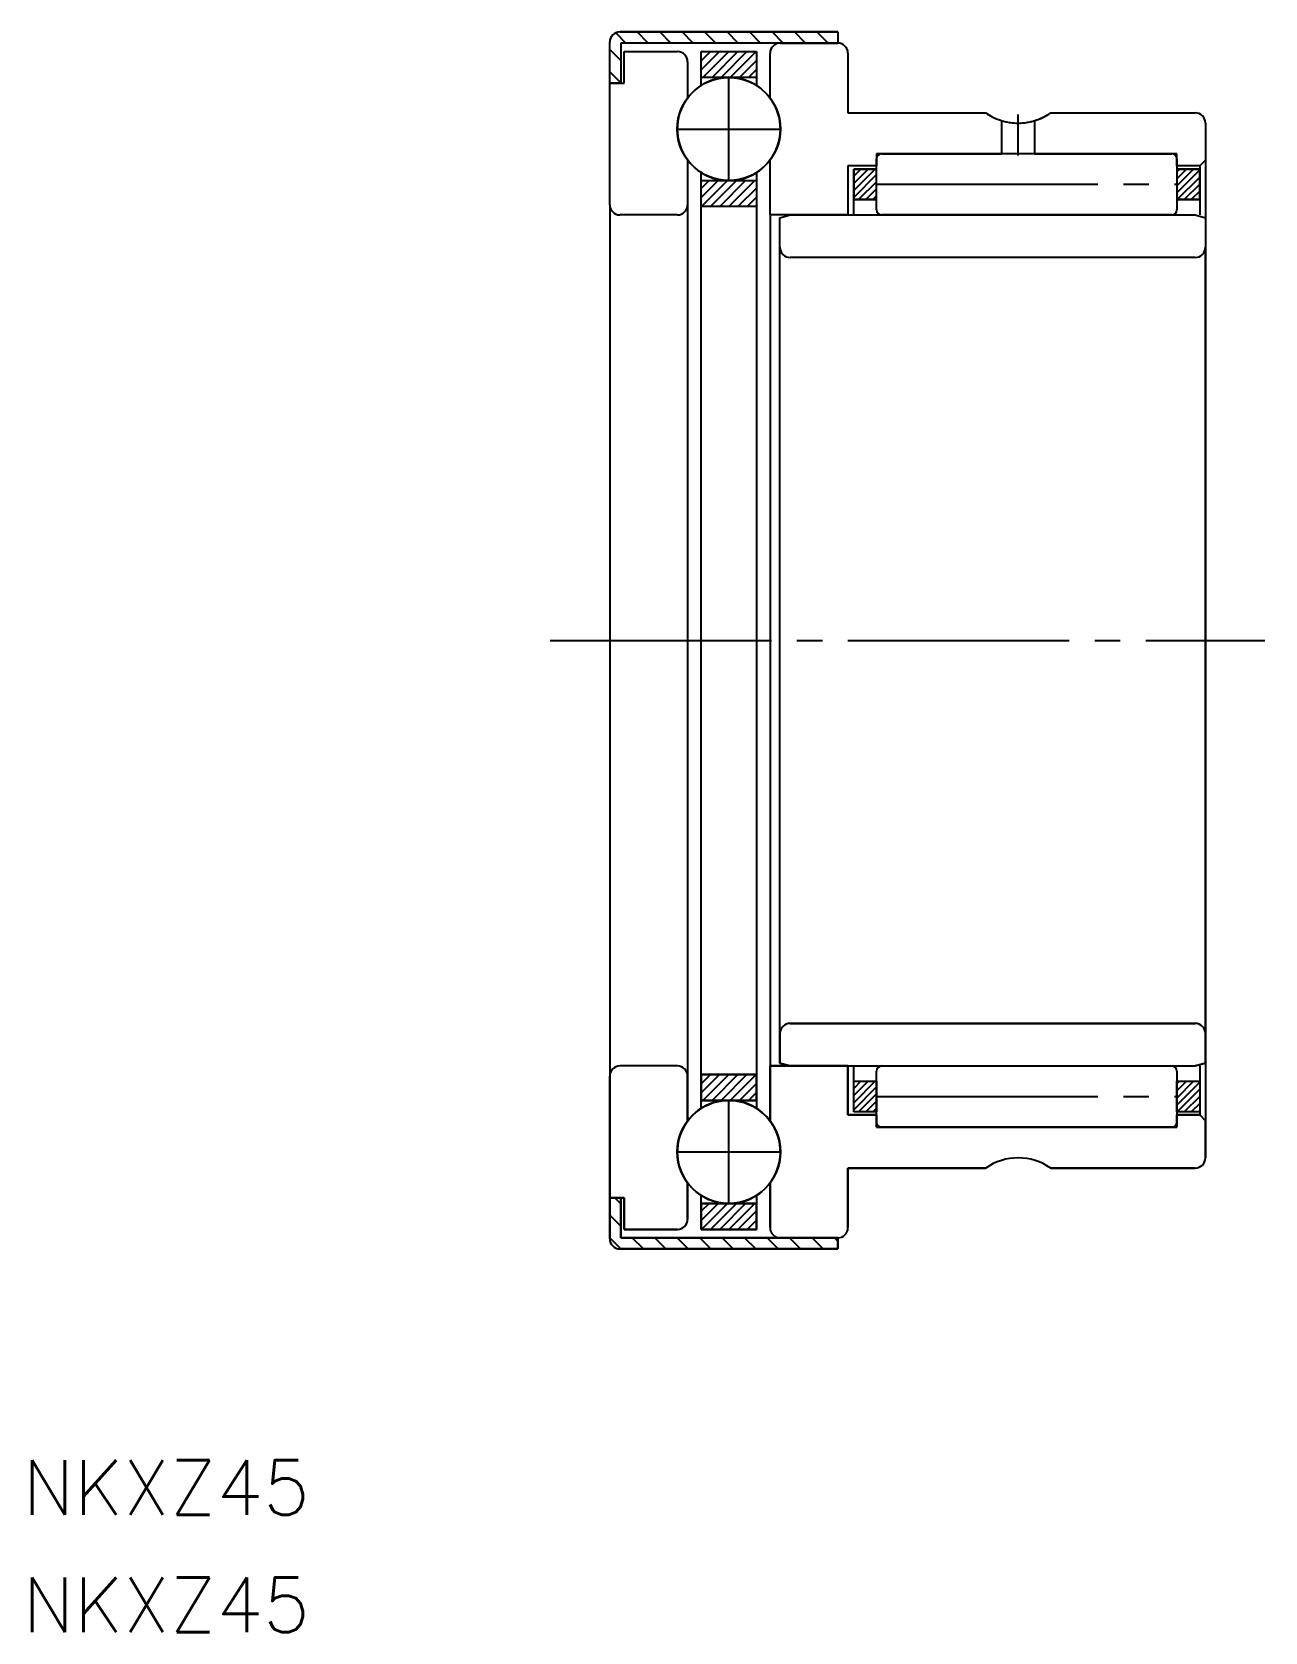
# Model space of a CAD drawing. Extents: x 123.6 to 196.1, y 97.9 to 191.9.
import ezdxf

# ---------------------------------------------------------------- set-up
doc = ezdxf.new("R2010")
doc.units = 0
doc.linetypes.add('CENTER', pattern=[17.5, 13, -1.5, 1.5, -1.5])
doc.layers.get('0').update_dxf_attribs({"linetype": 'CONTINUOUS'})
doc.layers.add('CENTER', color=1, linetype='CENTER')
doc.styles.get("Standard").update_dxf_attribs({"font": 'txt.shx', "bigfont": '@extfont2.shx'})

# ---------------------------------------------------------------- blocks, each defined once
blk = doc.blocks.new('B09103228128012009_0000000')
at = {"color": 7, "linetype": 'CONTINUOUS'}
for centre in [(7, 30.05), (7, -30.05)]:
    blk.add_circle(centre, 3.03, dxfattribs=at)
blk = doc.blocks.new('B09103228128012009_0000001')
at = {"color": 7, "linetype": 'CONTINUOUS'}
for p, q in [((23.04565, 28.6), (23.04565, 30.539422)), ((24.95435, 30.539422), (24.95435, 28.6)), ((24, 28.6), (23.04565, 28.6)), ((24.95435, 28.6), (24, 28.6))]:
    blk.add_line(p, q, dxfattribs=at)
blk.add_arc((24, 33.736), 3.336, 253.376815, 286.623185, dxfattribs=at)

msp = doc.modelspace()

# ---------------------------------------------------------------- linework, layer by layer
at = {"color": 3, "linetype": 'CONTINUOUS'}
for p, q in [((158.518, 191.284), (157.921, 191.88)), ((159.838, 191.284), (159.188, 191.934)), ((161.158, 191.284), (160.508, 191.934)), ((162.477, 191.284), (161.827, 191.934)), ((163.797, 191.284), (163.147, 191.934)), ((165.117, 191.284), (164.467, 191.934)), ((166.437, 191.284), (165.787, 191.934)), ((167.757, 191.284), (167.107, 191.934)), ((169.077, 191.284), (168.427, 191.934)), ((170.397, 191.284), (169.747, 191.934)), ((158.218, 190.263), (157.568, 190.913)), ((164.028, 190.784), (162.952, 189.708)), ((163.492, 190.784), (162.952, 190.243)), ((162.956, 190.784), (162.952, 190.779)), ((164.563, 190.784), (163.043, 189.264)), ((165.099, 190.784), (163.579, 189.264)), ((165.635, 190.784), (164.115, 189.264)), ((166.17, 190.784), (164.65, 189.264)), ((166.184, 190.262), (165.186, 189.264)), ((158.218, 188.943), (157.568, 189.593)), ((166.184, 189.726), (165.722, 189.264)), ((181.915, 186.603), (181.914, 186.603)), ((173.161, 183.884), (171.904, 182.626)), ((172.745, 183.884), (171.904, 183.042)), ((172.33, 183.884), (171.904, 183.458)), ((171.914, 183.884), (171.904, 183.874)), ((173.248, 183.555), (171.904, 182.211)), ((173.248, 184.124), (173.188, 184.064)), ((191.871, 183.884), (190.888, 182.9)), ((191.455, 183.884), (190.888, 183.316)), ((191.04, 183.884), (190.888, 183.732)), ((192.232, 183.829), (190.888, 182.485)), ((192.232, 183.413), (190.903, 182.084)), ((163.947, 183.204), (162.952, 182.209)), ((163.411, 183.204), (162.952, 182.745)), ((164.482, 183.204), (162.962, 181.684)), ((165.018, 183.204), (163.498, 181.684)), ((165.554, 183.204), (164.034, 181.684)), ((166.089, 183.204), (164.569, 181.684)), ((166.184, 182.763), (165.105, 181.684)), ((173.248, 183.139), (172.193, 182.084)), ((173.248, 182.723), (172.609, 182.084)), ((192.232, 182.997), (191.319, 182.084)), ((192.232, 182.581), (191.734, 182.084)), ((166.184, 182.227), (165.64, 181.684)), ((166.184, 181.691), (166.176, 181.684)), ((173.248, 182.307), (173.024, 182.084)), ((192.232, 182.165), (192.15, 182.084)), ((164.028, 130.684), (162.952, 129.608)), ((163.492, 130.684), (162.952, 130.143)), ((162.956, 130.684), (162.952, 130.679)), ((164.563, 130.684), (163.043, 129.164)), ((165.099, 130.684), (163.579, 129.164)), ((165.635, 130.684), (164.115, 129.164)), ((166.17, 130.684), (164.65, 129.164)), ((166.184, 130.162), (165.186, 129.164)), ((173.161, 130.284), (171.904, 129.026)), ((172.745, 130.284), (171.904, 129.442)), ((172.33, 130.284), (171.904, 129.858)), ((171.914, 130.284), (171.904, 130.274)), ((173.248, 129.955), (171.904, 128.611)), ((191.871, 130.284), (190.888, 129.3)), ((191.455, 130.284), (190.888, 129.716)), ((191.04, 130.284), (190.888, 130.132)), ((192.232, 130.229), (190.888, 128.885)), ((192.232, 129.813), (190.903, 128.484)), ((166.184, 129.626), (165.722, 129.164)), ((173.248, 129.539), (172.193, 128.484)), ((173.248, 129.123), (172.609, 128.484)), ((192.232, 129.397), (191.319, 128.484)), ((192.232, 128.981), (191.734, 128.484)), ((173.248, 128.707), (173.024, 128.484)), ((192.232, 128.565), (192.15, 128.484)), ((158.218, 123.083), (157.868, 123.434)), ((158.218, 121.763), (157.568, 122.413)), ((163.947, 123.104), (162.952, 122.109)), ((163.411, 123.104), (162.952, 122.645)), ((164.482, 123.104), (162.962, 121.584)), ((165.018, 123.104), (163.498, 121.584)), ((165.554, 123.104), (164.034, 121.584)), ((166.089, 123.104), (164.569, 121.584)), ((166.184, 122.663), (165.105, 121.584)), ((166.184, 122.127), (165.64, 121.584)), ((166.184, 121.591), (166.176, 121.584)), ((158.228, 120.434), (157.568, 121.093)), ((159.548, 120.434), (158.898, 121.084)), ((160.868, 120.434), (160.218, 121.084)), ((162.188, 120.434), (161.538, 121.084)), ((163.508, 120.434), (162.858, 121.084)), ((164.827, 120.434), (164.177, 121.084)), ((166.147, 120.434), (165.497, 121.084)), ((167.467, 120.434), (166.817, 121.084)), ((168.787, 120.434), (168.137, 121.084)), ((170.107, 120.434), (169.457, 121.084)), ((170.968, 120.893), (170.777, 121.084))]:
    msp.add_line(p, q, dxfattribs=at)
at = {"color": 7, "linetype": 'CONTINUOUS'}
for p, q in [((170.968, 191.934), (158.168, 191.934)), ((158.168, 191.934), (170.968, 191.934)), ((170.968, 191.934), (170.968, 191.284)), ((170.968, 191.934), (170.968, 191.284)), ((157.568, 188.934), (157.568, 191.334)), ((157.568, 188.934), (157.568, 191.334)), ((158.218, 191.284), (158.218, 188.934)), ((170.968, 191.284), (158.218, 191.284)), ((170.968, 191.284), (158.218, 191.284)), ((158.218, 191.284), (158.218, 188.934)), ((167.592, 191.284), (170.968, 191.284)), ((158.418, 190.784), (161.544, 190.784)), ((158.418, 188.934), (158.418, 190.784)), ((158.418, 188.934), (158.418, 190.784)), ((158.418, 190.784), (161.544, 190.784)), ((162.144, 190.184), (162.144, 188.052)), ((162.144, 190.184), (162.144, 188.05)), ((162.952, 190.784), (166.184, 190.784)), ((162.952, 189.264), (162.952, 190.784)), ((162.952, 189.264), (162.952, 190.784)), ((162.952, 190.784), (166.184, 190.784)), ((166.184, 190.784), (166.184, 189.264)), ((166.184, 190.784), (166.184, 189.264)), ((166.992, 188.052), (166.992, 190.684)), ((166.992, 188.05), (166.992, 190.684)), ((171.568, 190.684), (171.568, 187.184)), ((171.568, 190.684), (171.568, 187.184)), ((166.184, 189.264), (162.952, 189.264)), ((162.952, 188.797), (162.952, 189.264)), ((166.184, 189.264), (162.952, 189.264)), ((166.184, 189.264), (166.184, 188.797)), ((157.568, 188.934), (158.418, 188.934)), ((157.568, 181.784), (157.568, 188.934)), ((158.218, 188.934), (157.568, 188.934)), ((157.568, 181.784), (157.568, 188.934)), ((157.568, 188.934), (158.418, 188.934)), ((171.568, 187.184), (179.659, 187.184)), ((171.568, 187.184), (179.659, 187.184)), ((183.477, 187.184), (191.968, 187.184)), ((183.477, 187.184), (191.968, 187.184)), ((192.568, 186.584), (192.568, 184.4)), ((192.568, 186.584), (192.568, 184.4)), ((162.144, 184.418), (162.144, 181.784)), ((162.144, 184.416), (162.144, 181.784)), ((166.992, 181.184), (166.992, 184.418)), ((166.992, 181.184), (166.992, 184.416)), ((173.248, 184.784), (173.248, 184.064)), ((180.614, 184.784), (173.248, 184.784)), ((180.614, 184.784), (173.248, 184.784)), ((173.248, 184.784), (173.248, 184.064)), ((173.248, 181.484), (173.248, 184.484)), ((173.548, 184.784), (180.614, 184.784)), ((190.888, 184.784), (182.522, 184.784)), ((182.522, 184.784), (190.588, 184.784)), ((190.888, 184.784), (182.522, 184.784)), ((190.888, 184.064), (190.888, 184.784)), ((190.888, 184.064), (190.888, 184.784)), ((190.888, 184.484), (190.888, 181.484)), ((192.568, 184.4), (192.232, 184.064)), ((192.568, 184.4), (192.232, 184.064)), ((192.568, 184.4), (192.568, 127.968)), ((162.952, 183.204), (162.952, 183.67)), ((166.184, 183.67), (166.184, 183.204)), ((171.568, 184.064), (171.568, 181.184)), ((173.248, 184.064), (171.568, 184.064)), ((173.248, 184.064), (171.568, 184.064)), ((171.568, 184.064), (171.568, 181.184)), ((171.904, 183.884), (173.248, 183.884)), ((171.904, 182.084), (171.904, 183.884)), ((171.904, 183.884), (171.904, 182.084)), ((173.248, 183.884), (171.904, 183.884)), ((173.248, 182.084), (173.248, 183.884)), ((192.232, 184.064), (190.888, 184.064)), ((192.232, 184.064), (190.888, 184.064)), ((190.888, 183.884), (192.232, 183.884)), ((190.888, 183.884), (190.888, 182.084)), ((192.232, 183.884), (190.888, 183.884)), ((192.232, 184.064), (192.232, 183.884)), ((192.232, 183.884), (192.232, 182.084)), ((192.232, 182.084), (192.232, 183.884)), ((162.952, 183.204), (166.184, 183.204)), ((162.952, 181.684), (162.952, 183.204)), ((162.952, 181.684), (162.952, 183.204)), ((162.952, 183.204), (166.184, 183.204)), ((166.184, 183.204), (166.184, 181.684)), ((166.184, 183.204), (166.184, 181.684)), ((157.568, 181.784), (157.568, 130.584)), ((162.144, 181.784), (162.144, 130.584)), ((166.184, 181.684), (162.952, 181.684)), ((162.952, 130.684), (162.952, 181.684)), ((166.184, 181.684), (162.952, 181.684)), ((166.184, 181.684), (166.184, 130.684)), ((173.248, 182.084), (171.904, 182.084)), ((171.904, 182.084), (173.248, 182.084)), ((171.904, 181.184), (171.904, 182.084)), ((192.232, 182.084), (190.888, 182.084)), ((190.888, 182.084), (192.232, 182.084)), ((192.232, 182.084), (192.232, 181.184)), ((161.544, 181.184), (158.168, 181.184)), ((161.544, 181.184), (158.168, 181.184)), ((166.992, 181.184), (166.992, 131.184)), ((171.568, 181.184), (166.992, 181.184)), ((171.568, 181.184), (166.992, 181.184)), ((167.568, 181.023), (168.168, 181.184)), ((167.568, 181.023), (168.168, 181.184)), ((167.568, 179.284), (167.568, 181.023)), ((167.568, 179.284), (167.568, 181.023)), ((168.168, 181.184), (191.968, 181.184)), ((168.168, 181.184), (191.968, 181.184)), ((190.588, 181.184), (173.548, 181.184)), ((191.968, 181.184), (192.568, 181.023)), ((191.968, 181.184), (192.568, 181.023)), ((192.568, 181.023), (192.568, 179.284)), ((192.568, 181.023), (192.568, 179.284)), ((167.568, 133.084), (167.568, 179.284)), ((191.968, 178.684), (168.168, 178.684)), ((191.968, 178.684), (168.168, 178.684)), ((192.568, 133.084), (192.568, 179.284)), ((168.168, 133.684), (191.968, 133.684)), ((191.968, 133.684), (168.168, 133.684)), ((167.568, 131.344), (167.568, 133.084)), ((167.568, 133.084), (167.568, 131.344)), ((192.568, 133.084), (192.568, 131.344)), ((192.568, 131.344), (192.568, 133.084)), ((161.544, 131.184), (158.168, 131.184)), ((162.952, 130.684), (166.184, 130.684)), ((162.952, 129.164), (162.952, 130.684)), ((162.952, 130.684), (162.952, 129.164)), ((166.184, 130.684), (162.952, 130.684)), ((166.184, 130.684), (166.184, 129.164)), ((166.184, 129.164), (166.184, 130.684)), ((166.992, 127.952), (166.992, 131.184)), ((166.992, 131.184), (171.568, 131.184)), ((166.992, 131.184), (166.992, 127.95)), ((171.568, 131.184), (166.992, 131.184)), ((168.168, 131.184), (167.568, 131.344)), ((167.568, 131.344), (168.168, 131.184)), ((168.168, 131.184), (191.968, 131.184)), ((168.168, 131.184), (191.968, 131.184)), ((171.568, 131.184), (171.568, 128.304)), ((171.568, 128.304), (171.568, 131.184)), ((171.904, 130.284), (171.904, 131.184)), ((173.248, 127.884), (173.248, 130.884)), ((173.548, 131.184), (190.588, 131.184)), ((190.888, 130.884), (190.888, 127.884)), ((192.568, 131.344), (191.968, 131.184)), ((191.968, 131.184), (192.568, 131.344)), ((192.232, 131.184), (192.232, 130.284)), ((157.568, 123.434), (157.568, 130.584)), ((157.568, 130.584), (157.568, 123.434)), ((162.144, 130.584), (162.144, 127.952)), ((162.144, 127.95), (162.144, 130.584)), ((171.904, 130.284), (173.248, 130.284)), ((171.904, 128.484), (171.904, 130.284)), ((171.904, 128.484), (171.904, 130.284)), ((171.904, 130.284), (173.248, 130.284)), ((173.248, 130.284), (173.248, 128.484)), ((190.888, 130.284), (192.232, 130.284)), ((190.888, 128.484), (190.888, 130.284)), ((190.888, 130.284), (192.232, 130.284)), ((192.232, 130.284), (192.232, 128.484)), ((192.232, 130.284), (192.232, 128.484)), ((166.184, 129.164), (162.952, 129.164)), ((162.952, 128.697), (162.952, 129.164)), ((162.952, 129.164), (166.184, 129.164)), ((166.184, 129.164), (166.184, 128.697)), ((171.568, 128.304), (173.248, 128.304)), ((173.248, 128.304), (171.568, 128.304)), ((173.248, 128.484), (171.904, 128.484)), ((173.248, 128.484), (171.904, 128.484)), ((173.248, 128.304), (173.248, 127.584)), ((173.248, 127.584), (173.248, 128.304)), ((192.232, 128.484), (190.888, 128.484)), ((192.232, 128.484), (190.888, 128.484)), ((190.888, 127.584), (190.888, 128.304)), ((190.888, 128.304), (192.232, 128.304)), ((192.232, 128.304), (190.888, 128.304)), ((190.888, 128.304), (190.888, 127.584)), ((192.232, 128.484), (192.232, 128.304)), ((192.232, 128.304), (192.568, 127.968)), ((192.568, 127.968), (192.232, 128.304)), ((192.568, 127.968), (192.568, 125.784)), ((192.568, 125.784), (192.568, 127.968)), ((173.248, 127.584), (190.888, 127.584)), ((190.888, 127.584), (173.248, 127.584)), ((171.568, 125.184), (171.568, 121.684)), ((179.659, 125.184), (171.568, 125.184)), ((171.568, 121.684), (171.568, 125.184)), ((171.568, 125.184), (179.659, 125.184)), ((191.968, 125.184), (183.477, 125.184)), ((183.477, 125.184), (191.968, 125.184)), ((162.144, 122.184), (162.144, 124.318)), ((162.144, 124.316), (162.144, 122.184)), ((166.992, 124.318), (166.992, 121.684)), ((166.992, 121.684), (166.992, 124.316)), ((158.418, 123.434), (157.568, 123.434)), ((157.568, 121.034), (157.568, 123.434)), ((157.568, 123.434), (157.568, 121.034)), ((158.218, 123.434), (157.568, 123.434)), ((157.568, 123.434), (158.418, 123.434)), ((158.218, 123.434), (158.218, 121.084)), ((158.218, 121.084), (158.218, 123.434)), ((158.418, 121.584), (158.418, 123.434)), ((158.418, 123.434), (158.418, 121.584)), ((162.952, 123.104), (162.952, 123.57)), ((166.184, 123.57), (166.184, 123.104)), ((162.952, 123.104), (166.184, 123.104)), ((162.952, 121.584), (162.952, 123.104)), ((166.184, 123.104), (162.952, 123.104)), ((162.952, 123.104), (162.952, 121.584)), ((166.184, 123.104), (166.184, 121.584)), ((166.184, 121.584), (166.184, 123.104)), ((161.544, 121.584), (158.418, 121.584)), ((158.418, 121.584), (161.544, 121.584)), ((166.184, 121.584), (162.952, 121.584)), ((162.952, 121.584), (166.184, 121.584)), ((170.968, 120.434), (158.168, 120.434)), ((158.168, 120.434), (170.968, 120.434)), ((158.218, 121.084), (170.968, 121.084)), ((170.968, 121.084), (158.218, 121.084)), ((167.592, 121.084), (170.968, 121.084)), ((170.968, 121.084), (170.968, 120.434)), ((170.968, 120.434), (170.968, 121.084))]:
    msp.add_line(p, q, dxfattribs=at)
for centre, radius, start, end in [((158.168, 191.334), 0.6, 90, 180), ((158.168, 191.334), 0.6, 90, 180), ((167.592, 190.684), 0.6, 90, 180), ((167.592, 190.684), 0.6, 90, 180), ((170.968, 190.684), 0.6, 0, 90), ((170.968, 190.684), 0.6, 0, 90), ((161.544, 190.184), 0.6, 0, 90), ((161.544, 190.184), 0.6, 0, 90), ((164.568, 186.234), 3.03, 35.22474, 180.89848), ((164.568, 186.234), 3.03, 143.1301, 144.22136), ((164.568, 186.234), 3.03, 143.1301, 144.22136), ((164.568, 186.234), 3.03, 35.22474, 36.8699), ((164.568, 186.234), 3.03, 359.10006, 36.8699), ((164.568, 186.234), 3.03, 160.71019, 162.33547), ((164.568, 186.234), 3.03, 160.71019, 162.33547), ((164.568, 186.234), 3.03, 157.11862, 158.71126), ((164.568, 186.234), 3.03, 157.11862, 158.71126), ((164.568, 186.234), 3.03, 153.52684, 155.08765), ((164.568, 186.234), 3.03, 153.52684, 155.08765), ((164.568, 186.234), 3.03, 149.93482, 151.46474), ((164.568, 186.234), 3.03, 149.93482, 151.46474), ((164.568, 186.234), 3.03, 146.34253, 147.84261), ((164.568, 186.234), 3.03, 146.34253, 147.84261), ((164.568, 186.234), 3.03, 31.6137, 33.1863), ((164.568, 186.234), 3.03, 31.6137, 33.1863), ((164.568, 186.234), 3.03, 28.00222, 29.59778), ((164.568, 186.234), 3.03, 28.00222, 29.59778), ((164.568, 186.234), 3.03, 24.39034, 26.00966), ((164.568, 186.234), 3.03, 24.39034, 26.00966), ((164.568, 186.234), 3.03, 20.77811, 22.42189), ((164.568, 186.234), 3.03, 20.77811, 22.42189), ((164.568, 186.234), 3.03, 17.16557, 18.83443), ((164.568, 186.234), 3.03, 17.16557, 18.83443), ((181.568, 189.92), 3.336, 235.0992, 253.3768), ((181.568, 189.92), 3.336, 235.0992, 255.03742), ((181.568, 189.92), 3.336, 285.63808, 304.9008), ((181.568, 189.92), 3.336, 286.62319, 304.9008), ((191.968, 186.584), 0.6, 0, 90), ((191.968, 186.584), 0.6, 0, 90), ((164.568, 186.234), 3.03, 178.66607, 180), ((164.568, 186.234), 3.03, 178.66607, 180), ((164.568, 186.234), 3.03, 180, 0.89994), ((164.568, 186.234), 3.03, 180, 180.89848), ((164.568, 186.234), 3.03, 175.07504, 176.83637), ((164.568, 186.234), 3.03, 175.07504, 176.83637), ((164.568, 186.234), 3.03, 171.48397, 173.21073), ((164.568, 186.234), 3.03, 171.48397, 173.21073), ((164.568, 186.234), 3.03, 167.89283, 169.5853), ((164.568, 186.234), 3.03, 167.89283, 169.5853), ((164.568, 186.234), 3.03, 164.30158, 165.96018), ((164.568, 186.234), 3.03, 164.30158, 165.96018), ((164.568, 186.234), 3.03, 13.55277, 15.24723), ((164.568, 186.234), 3.03, 13.55277, 15.24723), ((164.568, 186.234), 3.03, 9.93977, 11.66023), ((164.568, 186.234), 3.03, 9.93977, 11.66023), ((164.568, 186.234), 3.03, 6.32662, 8.07338), ((164.568, 186.234), 3.03, 6.32662, 8.07338), ((164.568, 186.234), 3.03, 2.71336, 4.48664), ((164.568, 186.234), 3.03, 2.71336, 4.48664), ((164.568, 186.234), 3.03, 358.66509, 0), ((164.568, 186.234), 3.03, 0, 0.89994), ((181.568, 189.92), 3.336, 256.83806, 258.63728), ((181.568, 189.92), 3.336, 260.43807, 262.23718), ((181.568, 189.92), 3.336, 264.03808, 265.8371), ((181.568, 189.92), 3.336, 267.63808, 269.43705), ((181.568, 189.92), 3.336, 271.23809, 273.03702), ((181.568, 189.92), 3.336, 274.83809, 276.63702), ((181.568, 189.92), 3.336, 278.43809, 280.23705), ((181.568, 189.92), 3.336, 282.03809, 283.83709), ((164.568, 186.234), 3.03, 182.68821, 184.51179), ((164.568, 186.234), 3.03, 182.68821, 184.51179), ((164.568, 186.234), 3.03, 186.27495, 188.12505), ((164.568, 186.234), 3.03, 186.27495, 188.12505), ((164.568, 186.234), 3.03, 189.8618, 191.7382), ((164.568, 186.234), 3.03, 189.8618, 191.7382), ((164.568, 186.234), 3.03, 193.4488, 195.3512), ((164.568, 186.234), 3.03, 193.4488, 195.3512), ((164.568, 186.234), 3.03, 197.036, 198.964), ((164.568, 186.234), 3.03, 197.036, 198.964), ((164.568, 186.234), 3.03, 340.62097, 342.5916), ((164.568, 186.234), 3.03, 341.03461, 342.96539), ((164.568, 186.234), 3.03, 344.22958, 346.16688), ((164.568, 186.234), 3.03, 344.64738, 346.55262), ((164.568, 186.234), 3.03, 347.83833, 349.74176), ((164.568, 186.234), 3.03, 348.26037, 350.13964), ((164.568, 186.234), 3.03, 351.44719, 353.31633), ((164.568, 186.234), 3.03, 351.87351, 353.72649), ((164.568, 186.234), 3.03, 355.05612, 356.89069), ((164.568, 186.234), 3.03, 355.48675, 357.31325), ((164.568, 186.234), 3.03, 200.62346, 202.57654), ((164.568, 186.234), 3.03, 200.62346, 202.57654), ((164.568, 186.234), 3.03, 204.21123, 206.18877), ((164.568, 186.234), 3.03, 204.21123, 206.18877), ((164.568, 186.234), 3.03, 207.79934, 209.80066), ((164.568, 186.234), 3.03, 207.79934, 209.80066), ((164.568, 186.234), 3.03, 211.38786, 213.41214), ((164.568, 186.234), 3.03, 211.38786, 213.41214), ((164.568, 186.234), 3.03, 214.97683, 216.8699), ((164.568, 186.234), 3.03, 214.97683, 217.02317), ((164.568, 186.234), 3.03, 218.56628, 220.63372), ((164.568, 186.234), 3.03, 319.36516, 321.43484), ((164.568, 186.234), 3.03, 322.97565, 325.02435), ((164.568, 186.234), 3.03, 323.1301, 324.70572), ((164.568, 186.234), 3.03, 326.18863, 328.28446), ((164.568, 186.234), 3.03, 326.58663, 328.61337), ((164.568, 186.234), 3.03, 329.79634, 331.86233), ((164.568, 186.234), 3.03, 330.19807, 332.20193), ((164.568, 186.234), 3.03, 333.40432, 335.43942), ((164.568, 186.234), 3.03, 333.80991, 335.79009), ((164.568, 186.234), 3.03, 337.01254, 339.01581), ((164.568, 186.234), 3.03, 337.42211, 339.3779), ((173.548, 184.484), 0.3, 90, 180), ((190.588, 184.484), 0.3, 0, 90), ((164.568, 186.234), 3.03, 222.15627, 224.24374), ((164.568, 186.234), 3.03, 225.74682, 227.85318), ((164.568, 186.234), 3.03, 229.33798, 231.46202), ((164.568, 186.234), 3.03, 232.92979, 235.07021), ((164.568, 186.234), 3.03, 236.52227, 238.67773), ((164.568, 186.234), 3.03, 240.11545, 242.28455), ((164.568, 186.234), 3.03, 243.70937, 245.89063), ((164.568, 186.234), 3.03, 247.30404, 249.49596), ((164.568, 186.234), 3.03, 250.89948, 253.10052), ((164.568, 186.234), 3.03, 286.89903, 289.10097), ((164.568, 186.234), 3.03, 290.5035, 292.6965), ((164.568, 186.234), 3.03, 294.10875, 296.29125), ((164.568, 186.234), 3.03, 297.71475, 299.88525), ((164.568, 186.234), 3.03, 301.32148, 303.47852), ((164.568, 186.234), 3.03, 304.92893, 307.07107), ((164.568, 186.234), 3.03, 308.53705, 310.66295), ((164.568, 186.234), 3.03, 312.14582, 314.25418), ((164.568, 186.234), 3.03, 315.7552, 317.8448), ((164.568, 186.234), 3.03, 254.49573, 256.70427), ((164.568, 186.234), 3.03, 258.09278, 260.30722), ((164.568, 186.234), 3.03, 261.69065, 263.90935), ((164.568, 186.234), 3.03, 265.28935, 267.51065), ((164.568, 186.234), 3.03, 268.88889, 271.11111), ((164.568, 186.234), 3.03, 272.48926, 274.71074), ((164.568, 186.234), 3.03, 276.09047, 278.30953), ((164.568, 186.234), 3.03, 279.6925, 281.9075), ((164.568, 186.234), 3.03, 283.29536, 285.50464), ((158.168, 181.784), 0.6, 180, 270), ((158.168, 181.784), 0.6, 180, 270), ((158.168, 181.784), 0.6, 180, 270), ((161.544, 181.784), 0.6, 270, 0), ((161.544, 181.784), 0.6, 270, 0), ((161.544, 181.784), 0.6, 270, 0), ((173.548, 181.484), 0.3, 180, 270), ((190.588, 181.484), 0.3, 270, 0), ((168.168, 179.284), 0.6, 180, 270), ((168.168, 179.284), 0.6, 180, 270), ((191.968, 179.284), 0.6, 270, 0), ((191.968, 179.284), 0.6, 270, 0), ((168.168, 133.084), 0.6, 90, 180), ((168.168, 133.084), 0.6, 90, 180), ((191.968, 133.084), 0.6, 0, 90), ((191.968, 133.084), 0.6, 0, 90), ((158.168, 130.584), 0.6, 90, 180), ((158.168, 130.584), 0.6, 90, 180), ((158.168, 130.584), 0.6, 90, 180), ((161.544, 130.584), 0.6, 0, 90), ((161.544, 130.584), 0.6, 0, 90), ((161.544, 130.584), 0.6, 0, 90), ((173.548, 130.884), 0.3, 90, 180), ((190.588, 130.884), 0.3, 0, 90), ((164.568, 126.134), 3.03, 358.20613, 315), ((164.568, 126.134), 3.03, 315, 181.7946), ((164.568, 126.134), 3.03, 143.1301, 144.2391), ((164.568, 126.134), 3.03, 35.21557, 36.8699), ((173.548, 127.884), 0.3, 180, 270), ((190.588, 127.884), 0.3, 270, 0), ((164.568, 126.134), 3.03, 164.29896, 165.96769), ((164.568, 126.134), 3.03, 160.70694, 162.34479), ((164.568, 126.134), 3.03, 157.11475, 158.72237), ((164.568, 126.134), 3.03, 153.52236, 155.1005), ((164.568, 126.134), 3.03, 149.92976, 151.47928), ((164.568, 126.134), 3.03, 146.3369, 147.85879), ((164.568, 126.134), 3.03, 31.60534, 33.19466), ((164.568, 126.134), 3.03, 27.99471, 29.60529), ((164.568, 126.134), 3.03, 24.3837, 26.0163), ((164.568, 126.134), 3.03, 20.77237, 22.42764), ((164.568, 126.134), 3.03, 17.16075, 18.83925), ((164.568, 126.134), 3.03, 13.54889, 15.25111), ((164.568, 126.134), 3.03, 178.66607, 180), ((164.568, 126.134), 3.03, 180, 180.89848), ((164.568, 126.134), 3.03, 182.68919, 184.51081), ((164.568, 126.134), 3.03, 175.07438, 176.83827), ((164.568, 126.134), 3.03, 171.48265, 173.21452), ((164.568, 126.134), 3.03, 167.89086, 169.59096), ((164.568, 126.134), 3.03, 9.93685, 11.66315), ((164.568, 126.134), 3.03, 6.32466, 8.07534), ((164.568, 126.134), 3.03, 2.71238, 4.48762), ((164.568, 126.134), 3.03, 358.66509, 0), ((164.568, 126.134), 3.03, 0, 0.89994), ((164.568, 126.134), 3.03, 186.27691, 188.12309), ((164.568, 126.134), 3.03, 189.86472, 191.73528), ((164.568, 126.134), 3.03, 193.45268, 195.34732), ((164.568, 126.134), 3.03, 197.04082, 198.95918), ((164.568, 126.134), 3.03, 200.6292, 202.5708), ((164.568, 126.134), 3.03, 337.01641, 339.0047), ((164.568, 126.134), 3.03, 340.62422, 342.58227), ((164.568, 126.134), 3.03, 344.2322, 346.15937), ((164.568, 126.134), 3.03, 347.8403, 349.7361), ((164.568, 126.134), 3.03, 351.44851, 353.31254), ((164.568, 126.134), 3.03, 355.05678, 356.88879), ((181.568, 122.448), 3.336, 55.0992, 124.9008), ((181.568, 122.448), 3.336, 55.0992, 124.9008), ((191.968, 125.784), 0.6, 270, 0), ((191.968, 125.784), 0.6, 270, 0), ((164.568, 126.134), 3.03, 204.21787, 206.18213), ((164.568, 126.134), 3.03, 207.80686, 209.79314), ((164.568, 126.134), 3.03, 211.39622, 213.40378), ((164.568, 126.134), 3.03, 214.986, 216.8699), ((164.568, 126.134), 3.03, 323.1301, 324.68798), ((164.568, 126.134), 3.03, 326.19426, 328.26829), ((164.568, 126.134), 3.03, 329.8014, 331.84779), ((164.568, 126.134), 3.03, 333.4088, 335.42656), ((161.544, 122.184), 0.6, 270, 0), ((161.544, 122.184), 0.6, 270, 0), ((167.592, 121.684), 0.6, 180, 270), ((167.592, 121.684), 0.6, 180, 270), ((170.968, 121.684), 0.6, 270, 0), ((170.968, 121.684), 0.6, 270, 0), ((158.168, 121.034), 0.6, 180, 270), ((158.168, 121.034), 0.6, 180, 270)]:
    msp.add_arc(centre, radius, start, end, dxfattribs=at)
at = {"layer": 'CENTER', "color": 1, "linetype": 'CENTER'}
for p, q in [((164.568, 183.204), (164.568, 189.264)), ((181.568, 184.784), (181.568, 187.084)), ((161.538, 186.234), (167.598, 186.234)), ((181.568, 184.684), (181.568, 184.784)), ((173.248, 182.984), (190.888, 182.984)), ((154.068, 156.184), (196.068, 156.184)), ((164.568, 123.104), (164.568, 129.164)), ((173.248, 129.384), (190.888, 129.384)), ((161.538, 126.134), (167.598, 126.134))]:
    msp.add_line(p, q, dxfattribs=at)

# ---------------------------------------------------------------- block references
for name in ['B09103228128012009_0000000', 'B09103228128012009_0000001']:
    msp.add_blockref(name, (157.568, 156.184))

# ---------------------------------------------------------------- texts
at = {"color": 7, "linetype": 'CONTINUOUS'}
for p in [(123.08, 104.815), (123.08, 97.926)]:
    msp.add_text('NKXZ45', height=3.2, dxfattribs=at).set_placement(p)

doc.saveas('drawing.dxf')
